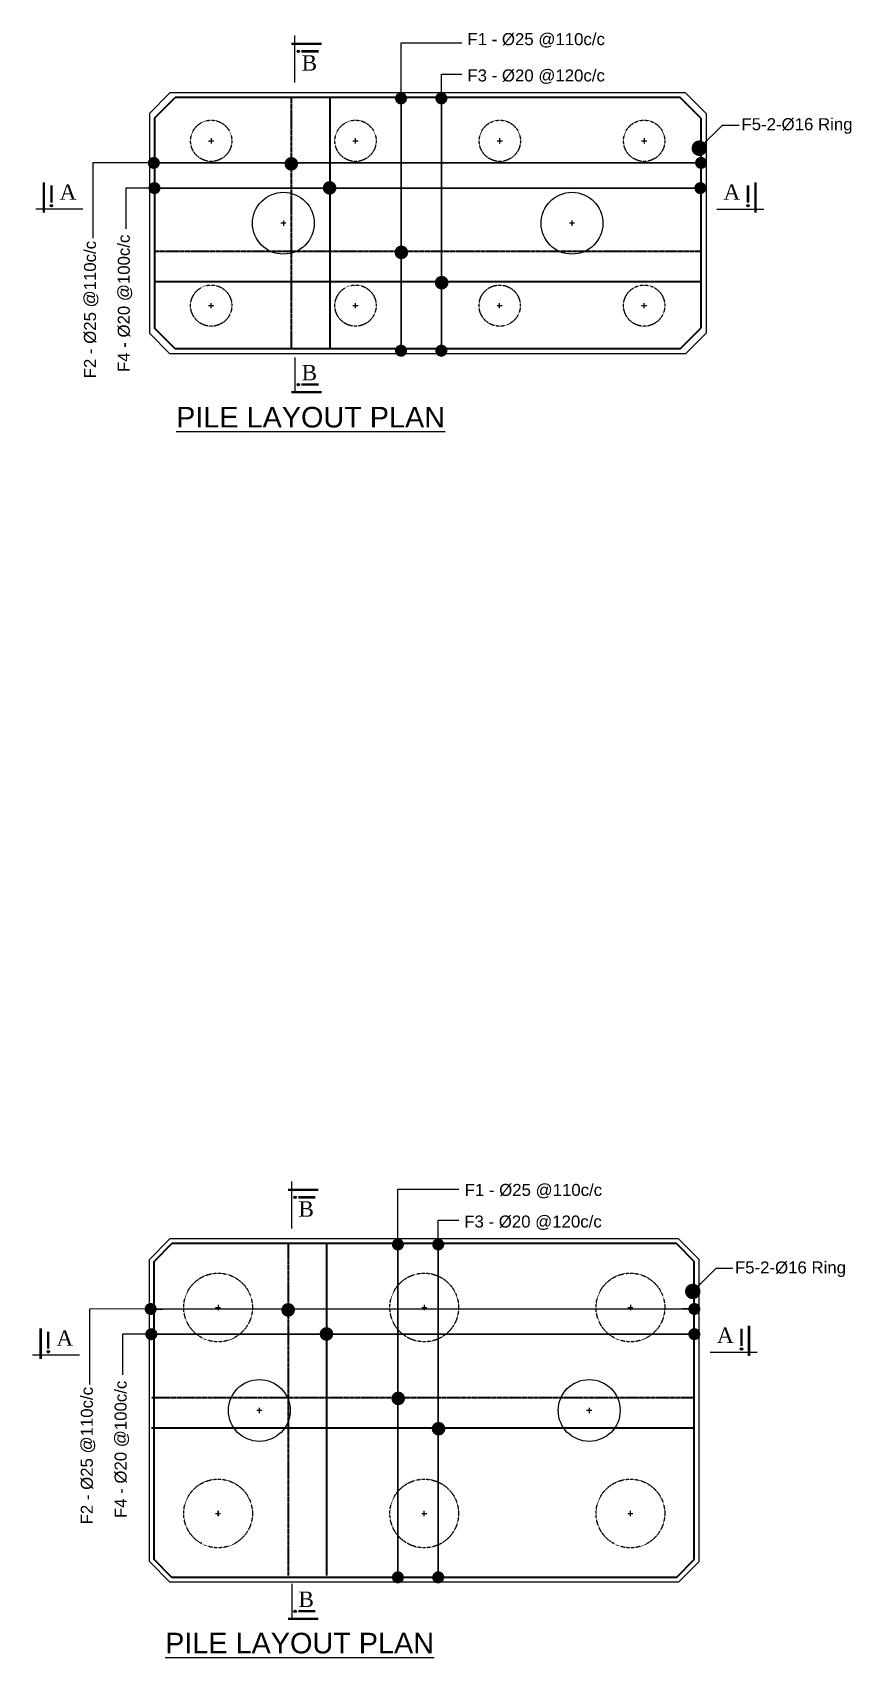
# Model space of a CAD drawing. Header units: millimetres. Extents: x -571543 to 35267, y -84886 to 197746.
# Drawn here: x -402870 to -390953, y 9045 to 32712 of the extents above; entities that cross this region are included whole.
import ezdxf

# ---------------------------------------------------------------- set-up
doc = ezdxf.new("R2010")
doc.units = ezdxf.units.MM
doc.linetypes.add('DASHED', pattern=[0.75, 0.5, -0.25])
for name, color, linetype, lineweight in [('Center Line', 34, 'Continuous', 15), ('Dimision', 96, 'Continuous', 18), ('Hatching', 65, 'Continuous', 20), ('Pile', 11, 'Continuous', 15), ('Rod', 12, 'Continuous', 30), ('Rod -2', 5, 'Continuous', 35), ('Text', 7, 'Continuous', 15)]:
    doc.layers.add(name, color=color, linetype=linetype, lineweight=lineweight)
doc.styles.add('ROMANS', font='arial.ttf', dxfattribs={"height": 200})
doc.styles.get("Standard").update_dxf_attribs({"font": 'times.ttf'})
doc.dimstyles.new('ISO-25', dxfattribs={"dimtxt": 175, "dimasz": 100, "dimexe": 65, "dimexo": 115.625, "dimgap": 40, "dimtad": 1, "dimtoh": 1, "dimdec": 0, "dimtxsty": 'Standard', "dimblk": 'DOT', "dimcen": 300, "dimclrd": 256, "dimclre": 256, "dimclrt": 256, "dimadec": 0, "dimazin": 0, "dimtfac": 1, "dimtdec": 0, "dimtix": 1, "dimtmove": 0, "dimatfit": 3, "dimldrblk": 'DOT', "dimfxl": 75, "dimlwd": -1, "dimarcsym": 0})

# ---------------------------------------------------------------- blocks, each defined once
blk = doc.blocks.new('_Dot')
at = {"color": 0, "linetype": 'ByBlock', "lineweight": -2}
blk.add_line((-0.5, 0), (-1, 0), dxfattribs=at)
at = {"color": 0, "linetype": 'ByBlock', "const_width": 0.5}
blk.add_lwpolyline([(-0.25, 0, 1), (0.25, 0, 1)], format="xyb", close=True, dxfattribs=at)

msp = doc.modelspace()

# ---------------------------------------------------------------- hatches: boundary and pattern name
at = {"layer": 'Dimision', "ltscale": 5}
h = msp.add_hatch(color=256, dxfattribs=at)
h.paths.add_polyline_path([(-399203.8, 30798.8, 1), (-399003.8, 30798.8)])
h.paths.add_polyline_path([(-399203.8, 30798.8), (-399003.8, 30798.8, 1)])
h = msp.add_hatch(color=256, dxfattribs=at)
h.paths.add_polyline_path([(-398646.4, 30448.6, 1), (-398446.4, 30448.6)])
h.paths.add_polyline_path([(-398646.4, 30448.6), (-398446.4, 30448.6, 1)])
h = msp.add_hatch(color=256, dxfattribs=at)
h.paths.add_polyline_path([(-397602.4, 29509.8, 1), (-397402.4, 29509.8)])
h.paths.add_polyline_path([(-397602.4, 29509.8), (-397402.4, 29509.8, 1)])
h = msp.add_hatch(color=256, dxfattribs=at)
h.paths.add_polyline_path([(-397015.6, 29068.3, 1), (-396815.6, 29068.3)])
h.paths.add_polyline_path([(-397015.6, 29068.3), (-396815.6, 29068.3, 1)])
h = msp.add_hatch(color=256, dxfattribs=at)
h.paths.add_polyline_path([(-399249.8, 14107.6, 1), (-399049.8, 14107.6)])
h.paths.add_polyline_path([(-399249.8, 14107.6), (-399049.8, 14107.6, 1)])
h = msp.add_hatch(color=256, dxfattribs=at)
h.paths.add_polyline_path([(-398692.4, 13757.4, 1), (-398492.4, 13757.4)])
h.paths.add_polyline_path([(-398692.4, 13757.4), (-398492.4, 13757.4, 1)])
h = msp.add_hatch(color=256, dxfattribs=at)
h.paths.add_polyline_path([(-397648.4, 12818.7, 1), (-397448.4, 12818.7)])
h.paths.add_polyline_path([(-397648.4, 12818.7), (-397448.4, 12818.7, 1)])
h = msp.add_hatch(color=256, dxfattribs=at)
h.paths.add_polyline_path([(-397061.6, 12377.1, 1), (-396861.6, 12377.1)])
h.paths.add_polyline_path([(-397061.6, 12377.1), (-396861.6, 12377.1, 1)])
at = {"layer": 'Text'}
for points in [[(-398984.8, 32437.8, 1), (-399020.7, 32437.8, 1)], [(-402594.8, 30207, 1), (-402594.8, 30171.1, 1)], [(-392458.6, 30207, -1), (-392458.6, 30171.1, -1)], [(-398984.8, 27584.1, -1), (-399020.7, 27584.1, -1)], [(-399030.8, 15746.6, 1), (-399066.7, 15746.6, 1)], [(-402640.8, 13515.9, 1), (-402640.8, 13480, 1)], [(-392553.6, 13556.9, -1), (-392553.6, 13521, -1)], [(-399030.8, 9719.3, -1), (-399066.7, 9719.3, -1)]]:
    msp.add_hatch(color=256, dxfattribs=at).paths.add_polyline_path(points)

# ---------------------------------------------------------------- linework, layer by layer
at = {"layer": 'Center Line'}
for p, q in [((-400307.2, 31134.1), (-400232.2, 31134.1)), ((-400307.2, 31134.1), (-400232.2, 31134.1)), ((-400269.7, 31171.6), (-400269.7, 31096.6)), ((-398207.2, 31134.1), (-398132.2, 31134.1)), ((-398207.2, 31134.1), (-398132.2, 31134.1)), ((-398169.7, 31096.6), (-398169.7, 31171.6)), ((-396107.2, 31134.1), (-396032.2, 31134.1)), ((-396069.7, 31096.6), (-396069.7, 31171.6)), ((-394007.2, 31134.1), (-393932.2, 31134.1)), ((-394007.2, 31134.1), (-393932.2, 31134.1)), ((-393969.7, 31171.6), (-393969.7, 31096.6)), ((-399182.2, 29934.1), (-399257.2, 29934.1)), ((-399219.7, 29971.6), (-399219.7, 29896.6)), ((-394982.2, 29934.1), (-395057.2, 29934.1)), ((-395019.7, 29971.6), (-395019.7, 29896.6)), ((-400307.2, 28734.1), (-400232.2, 28734.1)), ((-400269.7, 28696.6), (-400269.7, 28771.6)), ((-398207.2, 28734.1), (-398132.2, 28734.1)), ((-398207.2, 28734.1), (-398132.2, 28734.1)), ((-398169.7, 28696.6), (-398169.7, 28771.6)), ((-396109.9, 28734.1), (-396034.9, 28734.1)), ((-396072.4, 28696.6), (-396072.4, 28771.6)), ((-394007.2, 28734.1), (-393932.2, 28734.1)), ((-394007.2, 28734.1), (-393932.2, 28734.1)), ((-393969.7, 28696.6), (-393969.7, 28771.6)), ((-400207.2, 14142.9), (-400132.2, 14142.9)), ((-400169.7, 14180.4), (-400169.7, 14105.4)), ((-397207.2, 14142.9), (-397132.2, 14142.9)), ((-397169.7, 14180.4), (-397169.7, 14105.4)), ((-394207.2, 14142.9), (-394132.2, 14142.9)), ((-394169.7, 14180.4), (-394169.7, 14105.4)), ((-399532.2, 12642.9), (-399607.2, 12642.9)), ((-399569.7, 12680.4), (-399569.7, 12605.4)), ((-394732.2, 12642.9), (-394807.2, 12642.9)), ((-394769.7, 12680.4), (-394769.7, 12605.4)), ((-400207.2, 11142.9), (-400132.2, 11142.9)), ((-400207.2, 11142.9), (-400132.2, 11142.9)), ((-400169.7, 11105.4), (-400169.7, 11180.4)), ((-400169.7, 11180.4), (-400169.7, 11105.4)), ((-397207.2, 11142.9), (-397132.2, 11142.9)), ((-397169.7, 11105.4), (-397169.7, 11180.4)), ((-394207.2, 11142.9), (-394132.2, 11142.9)), ((-394169.7, 11105.4), (-394169.7, 11180.4))]:
    msp.add_line(p, q, dxfattribs=at)
at = {"layer": 'Dimision', "ltscale": 3}
for p, q in [((-399050.9, 27980.7), (-399050.9, 27462.5)), ((-399096.9, 10115.9), (-399096.9, 9597.7))]:
    msp.add_line(p, q, dxfattribs=at)
at = {"layer": 'Hatching', "linetype": 'DASHED', "ltscale": 7}
for centre, radius in [((-400269.7, 31134.1), 300), ((-398169.7, 31134.1), 300), ((-396069.7, 31134.1), 300), ((-393969.7, 31134.1), 300), ((-400269.7, 28734.1), 300), ((-398169.7, 28734.1), 300), ((-396072.4, 28734.1), 300), ((-393969.7, 28734.1), 300), ((-400169.7, 14142.9), 500), ((-397169.7, 14142.9), 500), ((-394169.7, 14142.9), 500), ((-400169.7, 11142.9), 500), ((-397169.7, 11142.9), 500), ((-394169.7, 11142.9), 500)]:
    msp.add_circle(centre, radius, dxfattribs=at)
at = {"layer": 'Pile', "ltscale": 3}
for p, q in [((-401169.7, 31534.1), (-400869.7, 31834.1)), ((-393369.7, 31834.1), (-400869.7, 31834.1)), ((-393069.7, 31534.1), (-393369.7, 31834.1)), ((-401169.7, 31534.1), (-401169.7, 28334.1)), ((-393069.7, 31534.1), (-393069.7, 28334.1)), ((-400869.7, 28034.1), (-401169.7, 28334.1)), ((-393369.7, 28034.1), (-393069.7, 28334.1)), ((-393369.7, 28034.1), (-400869.7, 28034.1)), ((-401169.7, 14842.9), (-400869.7, 15142.9)), ((-393469.7, 15142.9), (-400869.7, 15142.9)), ((-393169.7, 14842.9), (-393469.7, 15142.9)), ((-401169.7, 10442.9), (-401169.7, 14842.9)), ((-393169.7, 10442.9), (-393169.7, 14842.9)), ((-400869.7, 10142.9), (-401169.7, 10442.9)), ((-393469.7, 10142.9), (-393169.7, 10442.9)), ((-393469.7, 10142.9), (-400869.7, 10142.9))]:
    msp.add_line(p, q, dxfattribs=at)
for centre in [(-399219.7, 29934.1), (-395019.7, 29934.1), (-399569.7, 12642.9), (-394769.7, 12642.9)]:
    msp.add_circle(centre, 450, dxfattribs=at)
at = {"layer": 'Rod', "ltscale": 0.1}
for p, q in [((-401094.7, 31464.1), (-400794.7, 31764.1)), ((-393444.7, 31764.1), (-400794.7, 31764.1)), ((-398544, 31764.1), (-398544, 28104.1)), ((-393144.7, 31464.1), (-393444.7, 31764.1)), ((-401094.7, 31464.1), (-401094.7, 28404.1)), ((-393144.7, 31464.1), (-393144.7, 28404.1)), ((-400794.7, 28104.1), (-401094.7, 28404.1)), ((-393444.7, 28104.1), (-393144.7, 28404.1)), ((-393444.7, 28104.1), (-400794.7, 28104.1)), ((-401099.7, 14813.9), (-400840.8, 15072.9)), ((-393498.7, 15072.9), (-400840.8, 15072.9)), ((-398590.1, 15072.9), (-398590.1, 10239.3)), ((-393239.7, 14813.9), (-393498.7, 15072.9)), ((-401099.7, 10471.9), (-401099.7, 14813.9)), ((-393239.7, 10471.9), (-393239.7, 14813.9)), ((-400840.8, 10212.9), (-401099.7, 10471.9)), ((-393498.7, 10212.9), (-393239.7, 10471.9)), ((-393498.7, 10212.9), (-400840.8, 10212.9))]:
    msp.add_line(p, q, dxfattribs=at)
at = {"layer": 'Rod', "linetype": 'DASHED', "ltscale": 5}
for p, q in [((-399104.8, 31764.1), (-399104.8, 28104.1)), ((-399150.8, 15072.9), (-399150.8, 10239.3))]:
    msp.add_line(p, q, dxfattribs=at)
at = {"layer": 'Rod -2', "linetype": 'DASHED', "ltscale": 5}
for p, q in [((-393144.7, 29520), (-401094.7, 29520)), ((-393239.7, 12828.9), (-401140.8, 12828.9))]:
    msp.add_line(p, q, dxfattribs=at)
at = {"layer": 'Rod -2', "ltscale": 0.02}
for p, q in [((-393144.7, 29078.5), (-401094.7, 29078.5)), ((-393239.7, 12387.3), (-401140.8, 12387.3))]:
    msp.add_line(p, q, dxfattribs=at)
at = {"layer": 'Text'}
for p, q in [((-399050.9, 31982.5), (-399050.9, 32666.6)), ((-402139.5, 30140.9), (-402823.7, 30140.9)), ((-392913.9, 30140.9), (-392229.8, 30140.9)), ((-399096.9, 15291.3), (-399096.9, 15975.5)), ((-393008.9, 13490.8), (-392324.8, 13490.8)), ((-402185.5, 13449.8), (-402869.7, 13449.8))]:
    msp.add_line(p, q, dxfattribs=at)
at = {"layer": 'Text', "const_width": 35.9}
for points in [[(-399105.7, 32548), (-398663.4, 32548)], [(-398957.2, 32437.8), (-398707.7, 32437.8)], [(-402705, 30086.1), (-402705, 30528.4)], [(-392348.4, 30086.1), (-392348.4, 30528.4)], [(-402594.8, 30234.6), (-402594.8, 30484.1)], [(-392458.6, 30234.6), (-392458.6, 30484.1)], [(-399105.7, 27473.9), (-398663.4, 27473.9)], [(-398957.2, 27584.1), (-398707.7, 27584.1)], [(-399151.7, 15856.8), (-398709.4, 15856.8)], [(-399003.2, 15746.6), (-398753.7, 15746.6)], [(-402751.1, 13394.9), (-402751.1, 13837.3)], [(-402640.8, 13543.4), (-402640.8, 13792.9)], [(-392553.6, 13584.4), (-392553.6, 13833.9)], [(-392443.4, 13435.9), (-392443.4, 13878.3)], [(-399003.2, 9719.3), (-398753.7, 9719.3)], [(-399151.7, 9609.1), (-398709.4, 9609.1)]]:
    msp.add_lwpolyline(points, dxfattribs=at)
at = {"layer": 'Text'}
for centre in [(-399002.7, 32437.8), (-402594.8, 30189.1), (-392458.6, 30189.1), (-399002.7, 27584.1), (-399048.7, 15746.6), (-402640.8, 13497.9), (-392553.6, 13538.9), (-399048.7, 9719.3)]:
    msp.add_circle(centre, 17.9, dxfattribs=at)

# ---------------------------------------------------------------- texts
at = {"layer": 'Text', "style": 'ROMANS'}
for s, p in [('F1 - %%C25 @110c/c ', (-396541.8, 32527.4)), ('F3 - %%C20 @120c/c ', (-396541.8, 31998.8)), ('F5-2-%%C16 Ring', (-392553.9, 31288.8)), ('F1 - %%C25 @110c/c ', (-396582, 15767.7)), ('F3 - %%C20 @120c/c ', (-396587.8, 15307.6)), ('F5-2-%%C16 Ring', (-392648.9, 14638.7))]:
    msp.add_text(s, height=175, dxfattribs=at).set_placement(p)
at = {"layer": 'Text'}
for s, p in [('B', (-398954.6, 32156.7)), ('A', (-402475.8, 30275.8)), ('A', (-392815.6, 30275.8)), ('B', (-398954.6, 27646)), ('B', (-399000.6, 15465.6)), ('A', (-402521.8, 13584.6)), ('A', (-392910.6, 13625.6)), ('B', (-399000.6, 9781.2))]:
    msp.add_text(s, height=224.2, dxfattribs=at).set_placement(p)
at = {"layer": 'Text', "style": 'ROMANS'}
for s, p in [('F2 - %%C25 @110c/c ', (-401946.2, 27675.5)), ('F4 - %%C20 @100c/c ', (-401454.3, 27766.9)), ('F4 - %%C20 @100c/c ', (-401500.4, 11075.8)), ('F2 - %%C25 @110c/c ', (-401992.2, 10984.3))]:
    msp.add_text(s, height=175, rotation=90, dxfattribs=at).set_placement(p)
at = {"layer": 'Text', "char_height": 300, "width": 17029.005, "attachment_point": 1, "style": 'ROMANS'}
for insert in [(-400779.9, 27259.2), (-400940, 9405.4)]:
    msp.add_mtext('{\\LPILE LAYOUT PLAN }', dxfattribs=dict(at, insert=insert))

# ---------------------------------------------------------------- leaders
at = {"layer": 'Dimision', "ltscale": 5}
for points, override in [([(-397507.1, 28077.7), (-397507.1, 32558.9), (-396621.5, 32558.9)], {"dimasz": 175, "dimtad": 0}), ([(-396920.3, 28077.7), (-396920.3, 32104.5), (-396621.5, 32104.5)], {"dimasz": 175, "dimtad": 0}), ([(-397507.1, 31751.8), (-397507.1, 28077.7)], {"dimasz": 175, "dimtad": 0}), ([(-396920.3, 31751.8), (-396920.3, 28077.7)], {"dimasz": 175, "dimtad": 0}), ([(-393167.3, 31026.7), (-392827.9, 31364.5), (-392585, 31364.4)], {"dimasz": 225, "dimtad": 0}), ([(-393141.4, 30812.4), (-401993.8, 30812), (-401993.8, 29714.6)], {"dimasz": 175, "dimtad": 0}), ([(-401104.5, 30812), (-393141.4, 30812.4)], {"dimasz": 175, "dimtad": 0}), ([(-393151.9, 30445.2), (-401513.2, 30445.2), (-401513.2, 29851.9)], {"dimasz": 175, "dimtad": 0}), ([(-401095.1, 30445.2), (-393151.9, 30445.2)], {"dimasz": 175, "dimtad": 0}), ([(-397553.1, 10212.9), (-397553.1, 15867.7), (-396667.5, 15867.7)], {"dimasz": 175, "dimtad": 0}), ([(-396966.3, 10212.9), (-396966.3, 15413.3), (-396667.5, 15413.3)], {"dimasz": 175, "dimtad": 0}), ([(-397553.1, 15060.6), (-397553.1, 10212.9)], {"dimasz": 175, "dimtad": 0}), ([(-396966.3, 15060.6), (-396966.3, 10212.9)], {"dimasz": 175, "dimtad": 0}), ([(-393262.3, 14376.6), (-392922.9, 14714.3), (-392680, 14714.3)], {"dimasz": 225, "dimtad": 0}), ([(-393239.7, 14121.3), (-402039.8, 14120.8), (-402039.8, 13023.4)], {"dimasz": 175, "dimtad": 0}), ([(-401150.5, 14120.9), (-393239.7, 14121.3)], {"dimasz": 175, "dimtad": 0}), ([(-393239.7, 13754), (-401559.3, 13754), (-401559.3, 13160.8)], {"dimasz": 175, "dimtad": 0}), ([(-401141.1, 13754), (-393239.7, 13754)], {"dimasz": 175, "dimtad": 0})]:
    msp.add_leader(points, dimstyle='ISO-25', override=override, dxfattribs=at)

doc.saveas('drawing.dxf')
